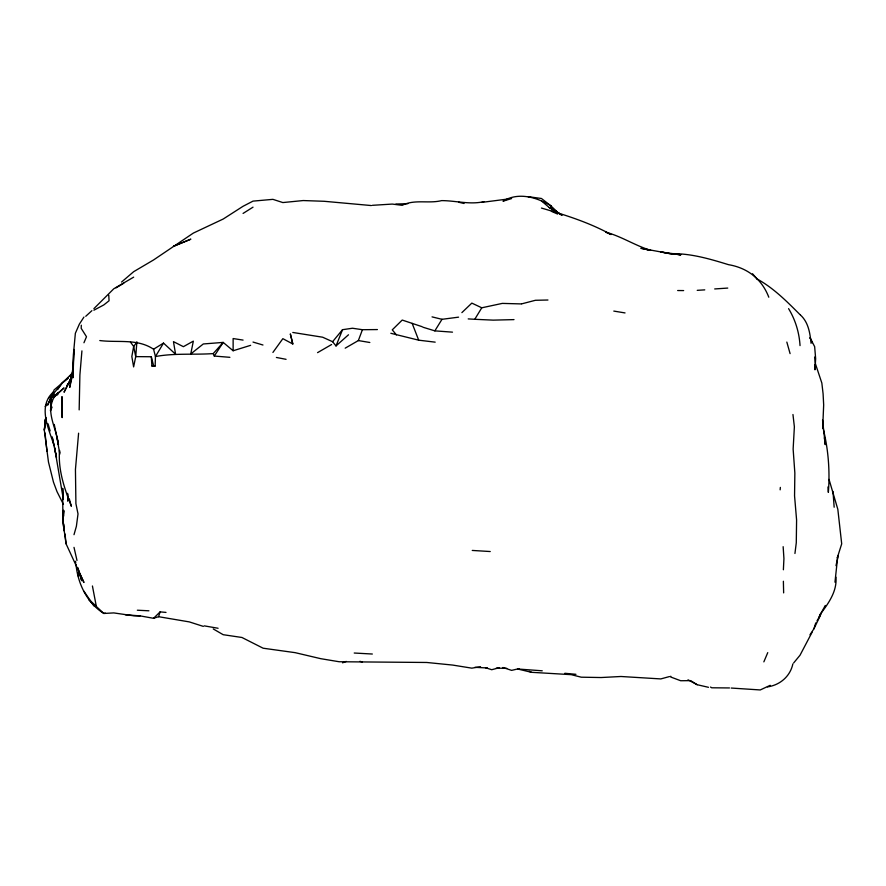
<?xml version="1.0" encoding="UTF-8"?>
<svg xmlns="http://www.w3.org/2000/svg" width="886" height="886" viewBox="0 0 886 886"><rect width="100%" height="100%" fill="white"/><g stroke="black" fill="none" stroke-linecap="round" stroke-linejoin="round"><path stroke-width="1.33" d="M79.164 409.886L79.895 375.011L81.922 350.878M130.475 342.107L133.675 346.448L135.724 356.626L151.307 356.748L151.883 365.962L155.15 366.018L155.449 356.537L153.566 349.217C137.352 338.341 117.938 342.871 99.797 340.545M81.313 325.217L81.191 328.329L86.496 336.746L83.948 342.76M78.599 433.188L75.443 469.458L75.908 503.636L78.012 513.913L76.384 526.328L74.003 534.69M783.379 569.776L783.933 558.601L783.146 546.673M835.963 577.163C837.192 591.516 828.177 603.842 819.927 614.674M822.662 428.514L823.67 404.968L823.094 393.816L821.843 383.051L815.43 363.781L814.611 357.08M50.934 407.35L50.801 399.475L54.101 389.906L68.211 377.945L62.153 383.062L54.101 392.941M837.613 557.693L834.966 582.191M45.053 426.299L45.574 419.432L45.629 423.397M780.145 489.836L780.344 487.4M45.574 419.432L44.3 430.02L48.475 462.06L53.47 482.139L56.992 491.597L63.46 504.422M794.941 553.484L796.281 542.775L796.592 519.982L794.554 495.839L794.853 473.035L793.136 449.08L794.377 426.83L792.959 414.515M51.875 400.095C47.301 415.456 56.815 429.699 58.465 444.805L54.245 424.427M835.996 565.7L838.189 555.478L837.248 557.903L841.7 543.849L837.835 509.339L829.03 479.392M809.981 634.764L813.935 628.794L815.751 622.913M125.347 614.784L140.099 615.881L153.566 618.306L158.572 616.7L160.111 611.883L166.003 612.403M71.999 377.259L69.728 387.437L73.051 367.48L74.003 349.461L72.94 377.801L73.35 355.076L75.365 333.269L79.386 324.099L83.948 317.066M792.859 663.924C790.223 676.383 779.935 685.111 767.453 686.905M71.068 378.156L64.047 392.221L69.894 380.781L73.084 371.699M345.197 348.165L358.354 340.567L362.429 329.703L377.403 329.57M292.801 332.46L322.648 337.212L332.582 341.708L336.015 345.939L342.528 329.692L352.484 328.241L362.429 329.703M763.854 661.864L767.752 652.628M50.258 399.165L47.6 405.146L53.559 392.144M52.075 407.106L50.458 410.761C51.122 403.883 52.495 396.706 58.587 392.487L57.501 394.923M69.894 380.781L71.589 377.015M813.935 628.794L819.927 616.346M812.074 632.283L800.036 655.208L793.657 662.949M818.93 617.099L825.287 605.459M817.025 620.787L820.846 614.375M229.884 357.324L214.29 356.05L223.183 342.406L203.293 343.967L190.756 353.946L193.347 341.121L183.402 346.681L173.457 341.631L175.572 354.223L163.511 343.092L155.449 356.537C174.62 352.993 193.956 354.932 213.238 353.592L223.183 342.406L233.129 350.756L250.638 345.33M468.207 318.905L474.763 319.292L481.774 307.796L502.296 303.4L521.289 303.92M422.921 327.211L434.849 330.866L441.992 319.314L458.583 317.155M50.945 408.49L50.801 399.475L54.589 394.004M57.612 389.63L62.153 383.062L72.331 373.183M70.681 380.327L66.838 385.764L70.26 381.644M272.91 352.44L282.856 338.673L292.801 343.978L290.331 333.9L292.823 343.945M73.139 371.976L69.961 376.085L72.574 373.283M53.304 391.989C37.212 406.807 49.084 429.068 54.112 445.78L52.185 436.953L56.516 457.42L54.567 447.585L63.371 499.394L62.684 488.308L62.884 521.289L66.051 543.782L83.948 582.49L78.644 570.972L81.7 580.684L77.902 567.66M332.582 341.708L342.528 329.692M121.559 282.047L133.675 271.681L153.566 259.952L193.347 233.084L223.183 219.041L243.074 206.272L253.019 201.122L272.91 199.35L282.856 202.562L302.359 200.635M93.894 308.638L113.785 288.77L133.675 277.141M153.566 618.306L160.111 611.883M461.883 312.625L471.828 303.112L481.774 307.796M85.743 316.291L91.889 310.665M336.015 345.939L348.486 334.786M53.171 394.17L48.497 398.146L50.524 396.452M243.074 213.426L253.019 207.158M153.566 349.217L163.511 343.092M116.044 287.85L123.73 283.243M317.565 352.639L331.608 344.521M93.894 310.211L103.839 304.906L109.067 300.753L108.757 295.127M770.2 685.321L760.254 689.95L731.183 688.045M342.539 662.828L346.26 661.421M481.774 202.385L511.61 198.553L503.015 201.188C518.343 191.753 537.016 197.235 551.203 206.039L551.391 206.416M105.235 613.034L103.839 613.466C87.127 603.089 77.813 583.619 76.019 564.537M669.495 676.561L660.801 678.92L621.008 676.494L601.118 677.535L581.227 677.192L571.282 674.667L531.5 672.308L517.623 668.996L542.243 670.802M499.183 667.745L491.719 669.716L485.506 667.712M521.721 303.854L535.421 300.288L547.947 300.011M519.074 668.642L511.61 670.37L502.905 667.501M151.883 365.962L155.15 366.018M480.533 666.704L471.828 668.155L452.702 665.076L426.764 662.473L339.139 661.742L320.721 658.675L295.182 652.661L263.12 648.209L241.922 637.477L223.183 634.697L213.238 628.938M483.922 201.654C469.669 204.899 455.814 200.646 441.638 200.613C428.558 203.88 414.593 199.029 402.211 205.319L392.265 204.079L372.375 205.319M514.002 319.613L493.203 320.134L474.763 319.292M714.692 288.947L727.76 288.072M697.227 290.342L704.769 289.866M302.746 200.535L324.165 201.288L371.323 205.552M395.942 204.024L407.892 203.691M452.491 332.15L434.849 330.866M677.657 290.53L683.638 290.586M729.477 687.946L711.735 687.791L710.528 687.049M140.099 615.881L133.675 615.803L113.785 612.913L103.839 613.466L88.855 599.523L96.386 606.666L92.421 585.978M496.282 668.155L506.737 668.332M670.026 253.728L660.79 251.978L680.692 254.769L670.746 253.651C690.593 253.252 709.719 258.889 728.502 264.67C747.474 267.882 761.794 278.946 768.793 297.209M372.341 654.023L354.223 653.026M137.341 610.221L148.903 610.797M474.929 667.313L487.444 667.989M472.249 550.439L490.235 551.535M435.181 342.151L418.69 340.18L390.848 333.291M541.446 208.066C565.346 214.966 589.146 222.497 611.063 234.535L605.769 232.176C621.562 236.385 635.284 245.732 650.845 250.373L640.899 248.29L671.333 253.85M564.847 673.282L575.955 674.312M674.08 254.016L680.692 254.769M158.572 616.7L189.338 621.906L203.293 626.38M528.056 196.659L541.446 198.486L551.203 206.039M243.074 340.091L233.129 338.552L233.129 350.756M613.799 311.086L625.04 312.924M358.354 340.567L369.827 342.494M204.223 625.859L218.1 628.263M276.399 357.457L286.078 359.328M646.271 249.442L650.235 250.24M688.001 679.806L697.171 684.712L708.479 687.314M458.715 202.241L464.054 203.492M432.047 316.878L441.992 319.314M396.43 334.886L392.265 329.858L402.211 320.056L422.101 326.69M253.019 342.062L262.965 345.008M359.938 661.321L362.429 662.063M529.02 671.245L531.5 672.308M551.391 211.322L557.659 214.058M562.289 215.165L549.121 207.457L541.446 200.878M757.131 278.99C773.622 288.061 786.857 301.45 800.036 314.663M549.121 207.457L558.003 212.972M697.171 684.712L690.637 680.636L680.692 680.736L670.746 677.026L670.746 676.217M561.336 215.032L551.391 208.044L558.745 213.382L551.258 206.228M752.524 273.774L757.53 279.5M800.446 315.006C808.431 322.26 810.037 333.158 811.078 343.325M93.894 605.88L83.948 591.228M788.584 308.638C795.395 319.813 799.25 332.56 800.036 345.606M812.285 342.638L809.981 337.677L814.655 346.659L815.652 358.719L814.965 369.805L814.699 364.655M213.238 353.592L214.29 356.05M412.156 323.357L418.69 340.18M74.003 547.371L76.982 560.439M50.137 430.95L48.054 423.818M786.834 342.074L790.09 353.625M151.307 356.748L153.566 365.575M69.285 498.818L71.356 506.26C64.401 488.563 57.989 469.757 59.528 450.453L59.783 452.912M823.404 429.522C828.388 450.033 830.016 471.341 828.355 492.383L827.945 486.957M56.959 437.485L59.827 454.097M822.562 420.13L825.254 444.65L824.368 437.817M75.52 561.281L75.764 563.186M50.546 403.44L50.989 407.494M45.02 432.977L46.991 451.428M65.055 534.025L66.051 543.782M833.006 491.453L834.158 507.213M50.801 399.475L50.967 402.166M63.681 516.117L63.615 510.236L62.884 521.289L63.548 510.779L63.105 522.519L64.058 530.803L63.881 524.135M78.167 572.467L78.256 576.11M783.379 581.249L783.645 592.889M67.724 494.333L67.701 501.111L67.624 493.303M136.865 342.118L135.724 356.626L133.62 366.904L131.837 356.504L133.675 346.448L136.865 342.118M45.385 419.322L44.344 430.197L45.906 417.605L45.385 419.322M46.593 404.359L45.241 406.508L46.714 404.315M58.653 392.531L54.101 397.149L64.047 387.946L58.653 392.531M179.216 243.927L173.457 246.33L190.855 239.165L179.216 243.927M62.175 417.527L61.987 396.828L62.175 417.527"/></g></svg>
